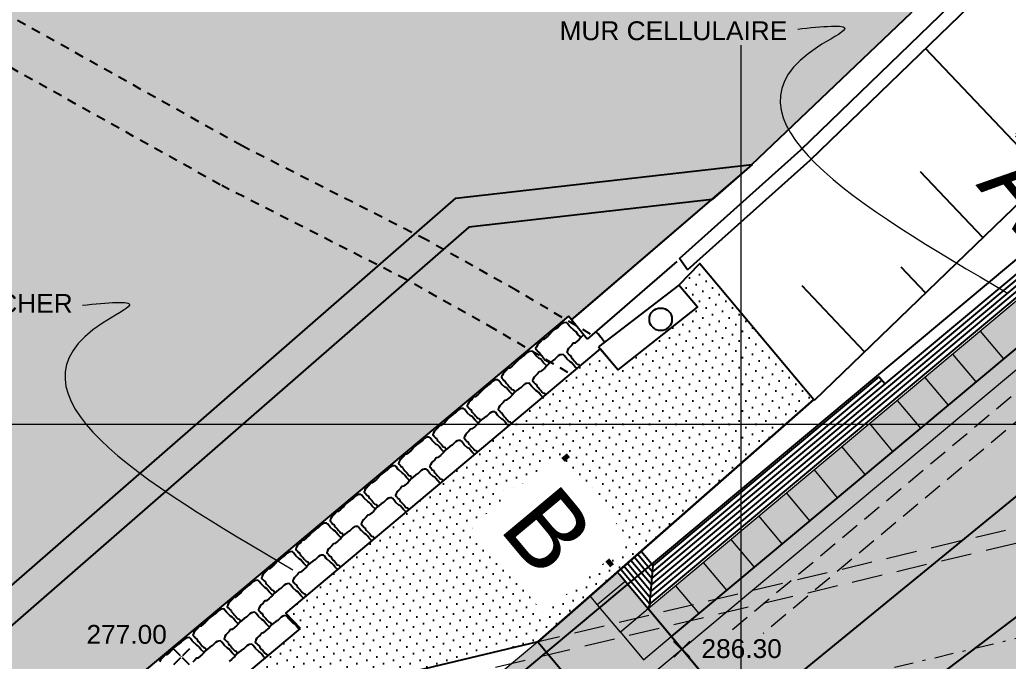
# Model space of a CAD drawing. Extents: x -427 to 62994, y 410 to 109394.
# Drawn here: x -203.82 to -170.97, y 507.96 to 529.27 of the extents above; entities that cross this region are included whole.
import ezdxf
from ezdxf.enums import TextEntityAlignment as Align

# ---------------------------------------------------------------- set-up
doc = ezdxf.new("R2018")
doc.units = 0
doc.header["$MEASUREMENT"] = 0
for name, pattern in [('DOT', [0.55, 0.3, -0.25]), ('NASCOSTA', [9.525, 6.35, -3.175]), ('TRATTEGGIATA', [19.05, 12.7, -6.35]), ('TRATTOPUNTO2', [12.7, 6.35, -3.175, 0, -3.175])]:
    doc.linetypes.add(name, pattern=pattern)
for name, color, linetype in [('Bâti', 7, 'Continuous'), ('colore lago', 131, 'Continuous'), ('coordinate', 2, 'Continuous'), ('curve livello 1 m', 2, 'Continuous'), ('DIME', 6, 'Continuous'), ('Limite fiume', 6, 'Continuous'), ('LIN010CO', 2, 'Continuous'), ('LIN010TR', 2, 'NASCOSTA'), ('LIN018CO', 6, 'Continuous'), ('LIN025CO', 7, 'Continuous'), ('LIN035CO', 1, 'Continuous'), ('pendenze', 2, 'Continuous'), ('scavo 1', 254, 'Continuous'), ('TalusHautBas', 7, 'Continuous'), ('TEXT018', 143, 'Continuous'), ('TEXT035', 1, 'Continuous'), ('TEXT050', 3, 'Continuous')]:
    doc.layers.add(name, color=color, linetype=linetype)
doc.layers.add('Colori bordi', color=5, linetype='Continuous', plot=False)
doc.layers.add('no_plot', color=5, linetype='Continuous', plot=False)
doc.layers.add('LIN070CO', color=4, linetype='Continuous', lineweight=70)
doc.layers.add('LINCOLO-ROSSO-025', color=10, linetype='Continuous', lineweight=25)
doc.styles.add('ARIAL', font='arial.ttf')

# ---------------------------------------------------------------- blocks, each defined once
blk = doc.blocks.new('CIRCLE')
at = {"color": 0}
blk.add_circle((0, 0), 0.375, dxfattribs=at)
at = {"flags": 1}
for tag, p in [('POINTNUMBER', (0, 0)), ('COMMENT', (0, -1.25))]:
    blk.add_attdef(tag, p, '', height=1, dxfattribs=at)
blk = doc.blocks.new('quote')
at = {"layer": 'LIN018CO'}
for p, q in [((0.001, 0.001), (-0.001, -0.001)), ((0.001, -0.001), (-0.001, 0.001))]:
    blk.add_line(p, q, dxfattribs=at)
at = {"layer": 'LIN035CO'}
for p, q in [((-0.013, 0.013), (-0.106, 0.106)), ((0.106, 0.106), (0.013, 0.013)), ((-0.013, -0.013), (-0.106, -0.106)), ((0.106, -0.106), (0.013, -0.013))]:
    blk.add_line(p, q, dxfattribs=at)
at = {"layer": 'TEXT035', "style": 'ARIAL'}
blk.add_attdef('VALORE', text='', height=0.25, dxfattribs=at).set_placement((0, 0.33), align=Align.CENTER)
blk = doc.blocks.new('*U91')
at = {"layer": 'LIN070CO'}
for p, q in [((-3.756, 0), (-3.756, 0.5)), ((1.5, 0.5), (1.5, 0)), ((1.5, 0), (0, 0)), ((-2.256, 0), (-3.756, 0))]:
    blk.add_line(p, q, dxfattribs=at)
at = {"layer": 'TEXT018', "lineweight": 30, "flags": 104}
blk.add_attdef('RIF2', text='', height=0.18, dxfattribs=at).set_placement((1.35, -0.15), align=Align.TOP_RIGHT)
blk.add_attdef('RIF1', text='', height=0.18, dxfattribs=at).set_placement((-3.606, -0.15), align=Align.TOP_LEFT)
at = {"layer": 'TEXT050', "lineweight": 30, "flags": 104}
blk.add_attdef('SEZ1', text='', height=0.4, dxfattribs=at).set_placement((-3.606, 0.15), align=Align.BOTTOM_LEFT)
blk.add_attdef('SEZ2', text='', height=0.4, dxfattribs=at).set_placement((1.35, 0.15), align=Align.BOTTOM_RIGHT)
blk = doc.blocks.new('*U92')
at = {"layer": 'LIN070CO'}
for p, q in [((-4.32, 0), (-4.32, 0.5)), ((1.5, 0.5), (1.5, 0)), ((1.5, 0), (0, 0)), ((-2.82, 0), (-4.32, 0))]:
    blk.add_line(p, q, dxfattribs=at)
at = {"layer": 'TEXT018', "lineweight": 30, "flags": 104}
blk.add_attdef('RIF2', text='', height=0.18, dxfattribs=at).set_placement((1.35, -0.15), align=Align.TOP_RIGHT)
blk.add_attdef('RIF1', text='', height=0.18, dxfattribs=at).set_placement((-4.17, -0.15), align=Align.TOP_LEFT)
at = {"layer": 'TEXT050', "lineweight": 30, "flags": 104}
blk.add_attdef('SEZ1', text='', height=0.4, dxfattribs=at).set_placement((-4.17, 0.15), align=Align.BOTTOM_LEFT)
blk.add_attdef('SEZ2', text='', height=0.4, dxfattribs=at).set_placement((1.35, 0.15), align=Align.BOTTOM_RIGHT)

msp = doc.modelspace()

# ---------------------------------------------------------------- hatches: boundary and pattern name
at = {"layer": 'colore lago', "ltscale": 2.5}
h = msp.add_hatch(color=256, dxfattribs=at)
h.dxf.hatch_style = 1
h.paths.add_polyline_path([(-193.521, 572.436), (-194.485, 571.838), (-202.12, 567.019), (-207.794, 563.422), (-207.53, 561.906), (-209.377, 558.824), (-212.757, 555.614), (-221.485, 555.575), (-232.115, 548.291), (-239.589, 542.496), (-242.36, 540.315), (-242.36, 471.49), (-240.351, 473.518), (-240.577, 475.661), (-238.873, 477.233), (-234.614, 476.971), (-222.22, 485.97), (-210.417, 494.54), (-211.103, 497.421), (-204.7, 505.319), (-201.573, 506.065), (-185.58, 519.426), (-185.48, 519.302), (-185.23, 519.516), (-179.72, 524.241), (-174.191, 529.5), (-164.952, 538.589), (-158.505, 544.848), (-150.867, 552.226), (-143.809, 558.855), (-133.477, 568.064), (-129.43, 571.209), (-127.708, 572.436)])
h.paths.add_polyline_path([(-223.838, 484.795), (-224.926, 484.006), (-223.974, 493.163), (-189.325, 523.343), (-179.485, 524.465), (-180.809, 523.307), (-188.903, 522.385), (-223.02, 492.667)], flags=17)
at = {"layer": 'Limite fiume', "linetype": 'Continuous'}
h = msp.add_hatch(dxfattribs=at)
h.set_pattern_fill('DOTS', color=256, scale=5, angle=-135, style=0)
h.set_pattern_definition([(135, (-108729.86045, 62990.82265), (-0.3314563037, -0.11048543456), [0, -0.3125])])
h.paths.add_polyline_path([(-194.494, 509.047), (-194.982, 509.562), (-184.522, 518.34), (-183.93, 517.645), (-181.295, 519.721), (-181.921, 520.456), (-181.216, 521.179), (-177.427, 516.66), (-185.021, 509.992), (-186.6, 508.606), (-198.384, 505.797)])
at = {"layer": 'LIN010CO'}
h = msp.add_hatch(dxfattribs=at)
h.set_pattern_fill('AR-CONC', color=256, scale=0.15, angle=45, style=0)
h.set_pattern_definition([(95, (-14.8876, 441.31905), (0.827328, 0.6942106), [0.1125, -1.2375]), (40, (-14.8876, 441.319), (-0.944988, 0.650652), [0.09, -0.99]), (145.45144, (-14.8187, 441.3769), (-0.11766, 1.344863), [0.09561, -1.051713]), (91.1842, (-15.0997, 441.5312), (1.30754, 0.956421), [0.16875, -1.85625]), (141.6356, (-14.9908, 441.6109), (-0.04185, 2.024568), [0.143416, -1.57757]), (36.1842, (-15.0997, 441.5312), (-0.04185, 2.024568), [0.135, -1.485]), (66, (-14.94065, 441.5842), (1.0601574, 0.2060737), [0.1125, -1.2375]), (11, (-14.9406, 441.5842), (-0.511063, 1.0272127), [0.09, -0.99]), (116.45144, (-14.8523, 441.6014), (0.5490945, 1.2332864), [0.09561, -1.051713]), (82.5, (-14.8876, 441.31905), (-0.3401898, 0.3659847), [0, -0.978, 0, -1.005, 0, -0.99375]), (52.5, (-14.8876, 441.31905), (-0.1393094, 0.6973642), [0, -0.573, 0, -0.9555, 0, -0.37875]), (12.5, (-15.12414, 441.08252), (0.59012725, 0.54228114), [0, -0.375, 0, -1.17, 0, -1.5525]), (2.5, (-15.2302, 440.97645), (0.512385, 0.7247397), [0, -0.4875, 0, -0.777, 0, -1.1025])])
h.paths.add_polyline_path([(-163.709, 504.625), (-160.435, 505.302), (-158.238, 505.723), (-158.599, 506.807), (-159.086, 508.421), (-159.574, 510.036), (-160.062, 511.65), (-160.549, 513.264), (-161.03, 514.851), (-161.309, 515.588), (-161.592, 516.345), (-161.881, 517.129), (-162.17, 517.91), (-162.46, 518.695), (-162.75, 519.479), (-162.911, 519.766), (-162.98, 519.757), (-187.026, 500.198), (-186.484, 500.224), (-185.739, 500.299), (-184.994, 500.374), (-184.249, 500.448), (-183.504, 500.523), (-182.76, 500.598), (-180.37, 501.065), (-176.138, 501.971), (-172.351, 502.77), (-167.719, 503.772)])
at = {"layer": 'LINCOLO-ROSSO-025'}
h = msp.add_hatch(color=256, dxfattribs=at)
h.dxf.hatch_style = 1
h.paths.add_polyline_path([(-223.838, 484.795), (-224.926, 484.006), (-223.974, 493.163), (-189.325, 523.343), (-179.485, 524.465), (-180.809, 523.307), (-188.903, 522.385), (-223.02, 492.667)])
at = {"layer": 'scavo 1'}
msp.add_hatch(color=256, dxfattribs=at).paths.add_polyline_path([(-162.911, 519.813), (-186.507, 500.536), (-191.835, 496.955), (-195.066, 494.521), (-197.353, 492.349), (-198.801, 491.423), (-199.67, 490.38), (-201.031, 488.73), (-202.652, 486.356), (-205.568, 483.758), (-206.41, 483.321), (-207.62, 482.823), (-208.758, 482.04), (-209.932, 480.937), (-212.388, 478.624), (-213.74, 477.343), (-215.056, 476.382), (-216.942, 474.781), (-219.046, 473.375), (-220.65, 472.251), (-222.169, 470.97), (-223.539, 469.719), (-225.297, 468.558), (-226.071, 468.438), (-227.679, 467.783), (-228.722, 466.86), (-230.241, 465.46), (-231.7, 463.941), (-232.656, 463.16), (-234.346, 465.186), (-229.695, 469.072), (-225.044, 472.958), (-225.813, 473.879), (-197.96, 497.149), (-198.927, 498.307), (-186.6, 508.606), (-185.811, 509.298), (-183.96, 510.924), (-182.937, 509.7), (-167.589, 522.523), (-150.931, 538.458), (-146.194, 532.788), (-161.321, 521.044)])

# ---------------------------------------------------------------- linework, layer by layer
at = {"layer": 'Bâti', "linetype": 'Continuous'}
for p, q in [((-177.868, 524.951), (-169.132, 533.416)), ((-177.548, 524.607), (-168.804, 533.079)), ((-179.72, 524.241), (-174.191, 529.5)), ((-181.901, 521.348), (-177.868, 524.951)), ((-181.627, 520.963), (-177.548, 524.607)), ((-185.48, 519.302), (-179.72, 524.241)), ((-181.985, 521.244), (-184.963, 518.666)), ((-181.627, 520.963), (-181.901, 521.348)), ((-181.921, 520.456), (-184.583, 518.412)), ((-183.93, 517.645), (-181.295, 519.721)), ((-184.963, 518.666), (-185.48, 519.302)), ((-184.583, 518.412), (-183.93, 517.645))]:
    msp.add_line(p, q, dxfattribs=at)
at = {"layer": 'Bâti', "linetype": 'DOT'}
for p, q in [((-196.437, 525.084), (-207.039, 531.011)), ((-197.16, 523.791), (-207.762, 529.718)), ((-190.307, 521.962), (-196.437, 525.084)), ((-190.979, 520.643), (-197.109, 523.765)), ((-187.323, 520.288), (-190.307, 521.962)), ((-188.047, 518.998), (-191.031, 520.672)), ((-184.851, 518.828), (-187.323, 520.288)), ((-185.603, 517.555), (-188.075, 519.015))]:
    msp.add_line(p, q, dxfattribs=at)
at = {"layer": 'Colori bordi', "linetype": 'Continuous', "lineweight": 0, "flags": 128}
msp.add_lwpolyline([(-201.573, 506.065), (-185.58, 519.426), (-185.48, 519.302), (-185.23, 519.516), (-179.72, 524.241), (-174.191, 529.5), (-164.952, 538.589)], dxfattribs=at)
at = {"layer": 'coordinate', "linetype": 'Continuous', "lineweight": 0}
for p, q in [((-179.86, 528.426), (-179.86, 428.936)), ((-44.86, 515.823), (-242.36, 515.823))]:
    msp.add_line(p, q, dxfattribs=at)
at = {"layer": 'curve livello 1 m'}
msp.add_line((-161.64, 516.31), (-182.143, 500.769), dxfattribs=at)
at = {"layer": 'DIME'}
msp.add_line((-162.911, 519.813), (-186.507, 500.536), dxfattribs=at)
at = {"layer": 'Limite fiume', "linetype": 'Continuous'}
for p, q in [((-185.58, 519.426), (-201.573, 506.065)), ((-185.48, 519.302), (-185.58, 519.426))]:
    msp.add_line(p, q, dxfattribs=at)
at = {"layer": 'Limite fiume', "linetype": 'Continuous', "flags": 128}
msp.add_lwpolyline([(-194.494, 509.047), (-194.982, 509.562), (-184.522, 518.34), (-183.93, 517.645), (-181.295, 519.721), (-181.921, 520.456), (-181.216, 521.179), (-177.427, 516.66), (-185.021, 509.992), (-186.6, 508.606), (-198.384, 505.797)], close=True, dxfattribs=at)
at = {"layer": 'LIN010CO', "ltscale": 0.1}
msp.add_line((-179.86, 506.017), (-182.168, 508.779), dxfattribs=at)
at = {"layer": 'LIN010CO', "linetype": 'TRATTOPUNTO2', "lineweight": 0, "ltscale": 0.1, "flags": 128}
msp.add_lwpolyline([(-44.86, 538.71), (-212.819, 498.676)], dxfattribs=at)
at = {"layer": 'LIN010TR', "lineweight": 0, "ltscale": 0.1, "flags": 128}
for points in [[(-150.783, 538.132), (-160.458, 525.446), (-180.282, 508.884)], [(-150.233, 537.623), (-159.916, 524.928), (-179.119, 508.884)]]:
    msp.add_lwpolyline(points, dxfattribs=at)
at = {"layer": 'LIN018CO', "lineweight": 0}
for points in [[(-177.967, 528.967), (-176.408, 528.967), (-177.307, 528.368), (-170.974, 520.181)], [(-201.737, 519.789), (-200.179, 519.789), (-201.078, 519.19), (-194.745, 511.003)]]:
    msp.add_spline(points, degree=3, dxfattribs=at)
at = {"layer": 'LIN025CO', "linetype": 'TRATTEGGIATA', "lineweight": 0, "ltscale": 0.08}
for p, q in [((-47.672, 541.206), (-188.115, 507.73)), ((-162.163, 514.43), (-187.577, 508.373))]:
    msp.add_line(p, q, dxfattribs=at)
at = {"layer": 'LIN025CO'}
msp.add_line((-186.6, 508.606), (-177.427, 516.66), dxfattribs=at)
at = {"layer": 'LIN035CO', "linetype": 'Continuous', "lineweight": 0}
for p, q in [((-162.911, 519.813), (-186.507, 500.536)), ((-182.168, 508.779), (-182.937, 509.7)), ((-204.77, 504.275), (-186.6, 508.606))]:
    msp.add_line(p, q, dxfattribs=at)
at = {"layer": 'LIN035CO', "flags": 128}
msp.add_lwpolyline([(-150.16, 537.535), (-166.788, 521.628), (-182.168, 508.779)], dxfattribs=at)
msp.add_lwpolyline([(-223.838, 484.795), (-224.926, 484.006), (-223.974, 493.163), (-189.325, 523.343), (-179.485, 524.465), (-180.809, 523.307), (-188.903, 522.385), (-223.02, 492.667)], close=True, dxfattribs=at)
at = {"layer": 'LIN035CO', "linetype": 'Continuous', "lineweight": 0, "flags": 128}
for points in [[(-167.589, 522.523), (-182.937, 509.7), (-183.96, 510.924), (-186.6, 508.606), (-198.927, 498.307), (-197.96, 497.149), (-225.813, 473.879)], [(-171.117, 518.012), (-171.886, 518.932)], [(-172.038, 517.242), (-172.807, 518.163)], [(-172.959, 516.473), (-173.728, 517.394)], [(-173.88, 515.703), (-174.649, 516.624)], [(-174.8, 514.934), (-175.57, 515.855)], [(-175.721, 514.165), (-176.491, 515.086)], [(-176.642, 513.395), (-177.412, 514.316)], [(-177.563, 512.626), (-178.333, 513.547)], [(-178.484, 511.857), (-179.253, 512.777)], [(-179.405, 511.087), (-180.174, 512.008)], [(-180.326, 510.318), (-181.095, 511.239)], [(-183.858, 508.931), (-184.627, 509.851), (-183.706, 510.621)], [(-181.247, 509.548), (-182.016, 510.469)], [(-184.627, 509.851), (-184.862, 510.132)], [(-182.937, 509.7), (-183.858, 508.931), (-183.089, 508.01), (-182.168, 508.779)]]:
    msp.add_lwpolyline(points, dxfattribs=at)
at = {"layer": 'no_plot', "lineweight": 0, "ltscale": 0.1}
msp.add_line((-148.816, 535.926), (-234, 464.759), dxfattribs=at)
at = {"layer": 'no_plot', "flags": 128}
for points in [[(-150.323, 538.354), (-237.283, 465.704)], [(-179.817, 505.966), (-183.898, 510.85)], [(-186.6, 508.606), (-184.511, 506.105)]]:
    msp.add_lwpolyline(points, dxfattribs=at)
at = {"layer": 'pendenze', "linetype": 'Continuous'}
for p, q in [((-169.698, 524.078), (-173.719, 528.316)), ((-163.287, 526.638), (-182.848, 510.295)), ((-164.9, 525.095), (-182.867, 510.084)), ((-171.813, 522.039), (-173.887, 524.224)), ((-166.513, 523.552), (-182.886, 509.873)), ((-168.609, 522.387), (-182.829, 510.507)), ((-168.705, 522.502), (-175.075, 517.181)), ((-173.718, 520.202), (-174.527, 521.055)), ((-175.748, 518.245), (-177.822, 520.43)), ((-175.075, 517.181), (-182.81, 510.718)), ((-175.171, 517.296), (-182.791, 510.929)), ((-175.267, 517.411), (-182.772, 511.141)), ((-175.075, 517.181), (-175.267, 517.411)), ((-183.17, 511.617), (-182.772, 511.141)), ((-183.621, 511.221), (-182.848, 510.295)), ((-183.509, 511.32), (-182.829, 510.507)), ((-183.396, 511.419), (-182.81, 510.718)), ((-183.283, 511.518), (-182.791, 510.929)), ((-183.847, 511.023), (-182.886, 509.873)), ((-183.734, 511.122), (-182.867, 510.084)), ((-182.886, 509.873), (-182.772, 511.141)), ((-182.886, 509.873), (-182.937, 509.7))]:
    msp.add_line(p, q, dxfattribs=at)
at = {"layer": 'pendenze', "linetype": 'Continuous', "flags": 128}
for points in [[(-185.17, 518.718), (-185.182, 518.735), (-185.272, 518.823), (-185.333, 518.901), (-185.37, 518.944), (-185.424, 518.974), (-185.532, 519.074), (-185.559, 519.105), (-185.623, 519.187), (-185.655, 519.215), (-185.725, 519.209), (-185.767, 519.201), (-185.821, 519.168), (-185.876, 519.113), (-185.932, 519.057), (-186.009, 519.011), (-186.08, 518.957), (-186.146, 518.898), (-186.219, 518.815), (-186.271, 518.763), (-186.322, 518.718), (-186.412, 518.647), (-186.46, 518.639), (-186.513, 518.573), (-186.581, 518.507), (-186.62, 518.466), (-186.654, 518.409), (-186.654, 518.409), (-186.659, 518.391), (-186.677, 518.347), (-186.657, 518.317), (-186.64, 518.297), (-186.623, 518.277), (-186.592, 518.242), (-186.546, 518.213), (-186.53, 518.171), (-186.507, 518.136), (-186.465, 518.096), (-186.431, 518.057), (-186.393, 518.013), (-186.356, 517.97), (-186.332, 517.943), (-186.277, 517.928), (-186.25, 517.889), (-186.223, 517.858)], [(-185.081, 518.812), (-185.111, 518.786), (-185.183, 518.703), (-185.235, 518.651), (-185.286, 518.606), (-185.376, 518.535), (-185.425, 518.527), (-185.477, 518.461), (-185.545, 518.395), (-185.585, 518.354), (-185.618, 518.297), (-185.618, 518.297), (-185.623, 518.279), (-185.641, 518.236), (-185.621, 518.205), (-185.604, 518.185), (-185.587, 518.165), (-185.556, 518.13), (-185.51, 518.101), (-185.494, 518.059), (-185.471, 518.024), (-185.429, 517.984), (-185.395, 517.945), (-185.357, 517.901), (-185.32, 517.858), (-185.296, 517.831), (-185.241, 517.816), (-185.214, 517.777), (-185.206, 517.767)], [(-184.676, 518.914), (-184.668, 518.905), (-184.651, 518.885), (-184.62, 518.85), (-184.574, 518.821), (-184.558, 518.779), (-184.535, 518.744), (-184.493, 518.704), (-184.459, 518.665), (-184.422, 518.622), (-184.384, 518.578), (-184.377, 518.57)], [(-186.309, 517.767), (-186.321, 517.783), (-186.411, 517.871), (-186.472, 517.949), (-186.51, 517.993), (-186.563, 518.022), (-186.671, 518.122), (-186.698, 518.154), (-186.762, 518.236), (-186.794, 518.264), (-186.864, 518.258), (-186.906, 518.249), (-186.96, 518.216), (-187.015, 518.161), (-187.071, 518.106), (-187.148, 518.059), (-187.219, 518.005), (-187.285, 517.947), (-187.358, 517.863), (-187.41, 517.811), (-187.461, 517.767), (-187.551, 517.695), (-187.599, 517.688), (-187.652, 517.621), (-187.72, 517.556), (-187.759, 517.514), (-187.793, 517.457), (-187.793, 517.457), (-187.798, 517.439), (-187.816, 517.396), (-187.796, 517.365), (-187.779, 517.345), (-187.762, 517.326), (-187.731, 517.29), (-187.685, 517.261), (-187.669, 517.219), (-187.646, 517.184), (-187.604, 517.144), (-187.57, 517.105), (-187.532, 517.062), (-187.495, 517.019), (-187.471, 516.991), (-187.416, 516.976), (-187.389, 516.937), (-187.362, 516.906)], [(-185.301, 517.687), (-185.375, 517.759), (-185.436, 517.837), (-185.474, 517.881), (-185.527, 517.91), (-185.635, 518.01), (-185.662, 518.042), (-185.727, 518.124), (-185.758, 518.152), (-185.829, 518.146), (-185.87, 518.137), (-185.924, 518.104), (-185.98, 518.049), (-186.035, 517.994), (-186.112, 517.947), (-186.183, 517.893), (-186.25, 517.835), (-186.322, 517.751), (-186.374, 517.699), (-186.425, 517.655), (-186.515, 517.583), (-186.564, 517.576), (-186.616, 517.509), (-186.684, 517.444), (-186.724, 517.402), (-186.757, 517.345), (-186.757, 517.345), (-186.762, 517.327), (-186.78, 517.284), (-186.76, 517.253), (-186.743, 517.233), (-186.726, 517.214), (-186.695, 517.178), (-186.649, 517.149), (-186.633, 517.107), (-186.61, 517.072), (-186.568, 517.033), (-186.534, 516.993), (-186.496, 516.95), (-186.459, 516.907), (-186.435, 516.879), (-186.38, 516.864), (-186.354, 516.825), (-186.342, 516.813)], [(-187.448, 516.815), (-187.46, 516.832), (-187.55, 516.919), (-187.611, 516.998), (-187.649, 517.041), (-187.702, 517.071), (-187.81, 517.171), (-187.837, 517.202), (-187.901, 517.284), (-187.933, 517.312), (-188.003, 517.306), (-188.045, 517.298), (-188.099, 517.265), (-188.154, 517.209), (-188.21, 517.154), (-188.287, 517.108), (-188.358, 517.053), (-188.425, 516.995), (-188.497, 516.912), (-188.549, 516.86), (-188.6, 516.815), (-188.69, 516.744), (-188.738, 516.736), (-188.791, 516.67), (-188.859, 516.604), (-188.898, 516.562), (-188.932, 516.506), (-188.932, 516.506), (-188.937, 516.487), (-188.955, 516.444), (-188.935, 516.413), (-188.918, 516.394), (-188.901, 516.374), (-188.87, 516.339), (-188.824, 516.309), (-188.808, 516.268), (-188.785, 516.233), (-188.743, 516.193), (-188.709, 516.154), (-188.671, 516.11), (-188.634, 516.067), (-188.61, 516.039), (-188.555, 516.024), (-188.528, 515.986), (-188.501, 515.955)], [(-186.437, 516.733), (-186.514, 516.808), (-186.575, 516.886), (-186.613, 516.929), (-186.666, 516.959), (-186.774, 517.059), (-186.801, 517.09), (-186.866, 517.172), (-186.897, 517.2), (-186.968, 517.194), (-187.009, 517.186), (-187.063, 517.153), (-187.119, 517.097), (-187.174, 517.042), (-187.251, 516.996), (-187.322, 516.941), (-187.389, 516.883), (-187.461, 516.8), (-187.513, 516.748), (-187.564, 516.703), (-187.654, 516.632), (-187.703, 516.624), (-187.755, 516.558), (-187.823, 516.492), (-187.863, 516.45), (-187.896, 516.394), (-187.896, 516.394), (-187.901, 516.375), (-187.919, 516.332), (-187.899, 516.301), (-187.882, 516.282), (-187.865, 516.262), (-187.834, 516.227), (-187.788, 516.197), (-187.772, 516.156), (-187.749, 516.121), (-187.707, 516.081), (-187.673, 516.042), (-187.635, 515.998), (-187.598, 515.955), (-187.574, 515.927), (-187.519, 515.913), (-187.493, 515.874), (-187.479, 515.859)], [(-188.587, 515.863), (-188.599, 515.88), (-188.689, 515.968), (-188.75, 516.046), (-188.788, 516.089), (-188.841, 516.119), (-188.949, 516.219), (-188.976, 516.25), (-189.04, 516.333), (-189.072, 516.361), (-189.142, 516.354), (-189.184, 516.346), (-189.238, 516.313), (-189.293, 516.258), (-189.349, 516.202), (-189.426, 516.156), (-189.497, 516.102), (-189.564, 516.044), (-189.636, 515.96), (-189.688, 515.908), (-189.739, 515.864), (-189.829, 515.792), (-189.877, 515.784), (-189.93, 515.718), (-189.998, 515.652), (-190.038, 515.611), (-190.071, 515.554), (-190.071, 515.554), (-190.076, 515.536), (-190.094, 515.493), (-190.074, 515.462), (-190.057, 515.442), (-190.04, 515.422), (-190.009, 515.387), (-189.963, 515.358), (-189.947, 515.316), (-189.924, 515.281), (-189.882, 515.241), (-189.848, 515.202), (-189.81, 515.159), (-189.773, 515.115), (-189.749, 515.088), (-189.694, 515.073), (-189.667, 515.034), (-189.64, 515.003)], [(-187.574, 515.779), (-187.653, 515.856), (-187.714, 515.934), (-187.752, 515.977), (-187.805, 516.007), (-187.913, 516.107), (-187.94, 516.138), (-188.005, 516.221), (-188.036, 516.249), (-188.107, 516.243), (-188.148, 516.234), (-188.202, 516.201), (-188.258, 516.146), (-188.313, 516.091), (-188.39, 516.044), (-188.461, 515.99), (-188.528, 515.932), (-188.6, 515.848), (-188.652, 515.796), (-188.703, 515.752), (-188.793, 515.68), (-188.842, 515.673), (-188.894, 515.606), (-188.962, 515.54), (-189.002, 515.499), (-189.035, 515.442), (-189.035, 515.442), (-189.04, 515.424), (-189.058, 515.381), (-189.038, 515.35), (-189.021, 515.33), (-189.004, 515.31), (-188.973, 515.275), (-188.927, 515.246), (-188.911, 515.204), (-188.888, 515.169), (-188.846, 515.129), (-188.812, 515.09), (-188.774, 515.047), (-188.737, 515.003), (-188.713, 514.976), (-188.658, 514.961), (-188.632, 514.922), (-188.616, 514.904)], [(-189.726, 514.912), (-189.738, 514.929), (-189.828, 515.016), (-189.889, 515.094), (-189.927, 515.138), (-189.98, 515.167), (-190.088, 515.267), (-190.115, 515.299), (-190.179, 515.381), (-190.211, 515.409), (-190.281, 515.403), (-190.323, 515.395), (-190.377, 515.361), (-190.432, 515.306), (-190.488, 515.251), (-190.565, 515.204), (-190.636, 515.15), (-190.703, 515.092), (-190.775, 515.008), (-190.827, 514.956), (-190.878, 514.912), (-190.968, 514.841), (-191.016, 514.833), (-191.069, 514.766), (-191.137, 514.701), (-191.177, 514.659), (-191.21, 514.602), (-191.21, 514.602), (-191.215, 514.584), (-191.233, 514.541), (-191.213, 514.51), (-191.196, 514.49), (-191.179, 514.471), (-191.148, 514.435), (-191.102, 514.406), (-191.086, 514.364), (-191.063, 514.33), (-191.021, 514.29), (-190.987, 514.25), (-190.949, 514.207), (-190.912, 514.164), (-190.888, 514.136), (-190.833, 514.121), (-190.806, 514.082), (-190.779, 514.051)], [(-188.711, 514.825), (-188.792, 514.904), (-188.853, 514.983), (-188.891, 515.026), (-188.944, 515.055), (-189.052, 515.155), (-189.079, 515.187), (-189.144, 515.269), (-189.175, 515.297), (-189.246, 515.291), (-189.287, 515.283), (-189.341, 515.249), (-189.397, 515.194), (-189.452, 515.139), (-189.529, 515.093), (-189.6, 515.038), (-189.667, 514.98), (-189.739, 514.896), (-189.791, 514.845), (-189.842, 514.8), (-189.932, 514.729), (-189.981, 514.721), (-190.033, 514.654), (-190.101, 514.589), (-190.141, 514.547), (-190.174, 514.49), (-190.174, 514.49), (-190.179, 514.472), (-190.197, 514.429), (-190.177, 514.398), (-190.16, 514.378), (-190.143, 514.359), (-190.112, 514.323), (-190.066, 514.294), (-190.05, 514.253), (-190.027, 514.218), (-189.985, 514.178), (-189.951, 514.138), (-189.913, 514.095), (-189.876, 514.052), (-189.852, 514.024), (-189.797, 514.009), (-189.771, 513.971), (-189.753, 513.95)], [(-190.865, 513.96), (-190.877, 513.977), (-190.967, 514.065), (-191.028, 514.143), (-191.066, 514.186), (-191.119, 514.216), (-191.227, 514.316), (-191.254, 514.347), (-191.318, 514.429), (-191.35, 514.457), (-191.42, 514.451), (-191.462, 514.443), (-191.516, 514.41), (-191.571, 514.355), (-191.627, 514.299), (-191.704, 514.253), (-191.775, 514.199), (-191.842, 514.14), (-191.914, 514.057), (-191.966, 514.005), (-192.017, 513.96), (-192.107, 513.889), (-192.156, 513.881), (-192.208, 513.815), (-192.276, 513.749), (-192.316, 513.708), (-192.349, 513.651), (-192.349, 513.651), (-192.354, 513.633), (-192.372, 513.589), (-192.352, 513.559), (-192.335, 513.539), (-192.318, 513.519), (-192.287, 513.484), (-192.241, 513.455), (-192.225, 513.413), (-192.202, 513.378), (-192.16, 513.338), (-192.126, 513.299), (-192.088, 513.255), (-192.051, 513.212), (-192.027, 513.185), (-191.972, 513.17), (-191.945, 513.131), (-191.918, 513.1)], [(-189.847, 513.871), (-189.931, 513.953), (-189.992, 514.031), (-190.03, 514.074), (-190.083, 514.104), (-190.191, 514.204), (-190.218, 514.235), (-190.283, 514.317), (-190.314, 514.345), (-190.385, 514.339), (-190.426, 514.331), (-190.48, 514.298), (-190.536, 514.243), (-190.591, 514.187), (-190.668, 514.141), (-190.739, 514.087), (-190.806, 514.028), (-190.878, 513.945), (-190.93, 513.893), (-190.981, 513.848), (-191.071, 513.777), (-191.12, 513.769), (-191.172, 513.703), (-191.24, 513.637), (-191.28, 513.596), (-191.313, 513.539), (-191.313, 513.539), (-191.318, 513.521), (-191.336, 513.478), (-191.316, 513.447), (-191.299, 513.427), (-191.282, 513.407), (-191.251, 513.372), (-191.205, 513.343), (-191.189, 513.301), (-191.166, 513.266), (-191.124, 513.226), (-191.09, 513.187), (-191.052, 513.143), (-191.015, 513.1), (-190.991, 513.073), (-190.936, 513.058), (-190.91, 513.019), (-190.89, 512.996)], [(-192.004, 513.009), (-192.016, 513.025), (-192.106, 513.113), (-192.167, 513.191), (-192.205, 513.235), (-192.258, 513.264), (-192.366, 513.364), (-192.393, 513.396), (-192.458, 513.478), (-192.489, 513.506), (-192.56, 513.5), (-192.601, 513.491), (-192.655, 513.458), (-192.71, 513.403), (-192.766, 513.348), (-192.843, 513.301), (-192.914, 513.247), (-192.981, 513.189), (-193.053, 513.105), (-193.105, 513.053), (-193.156, 513.009), (-193.246, 512.937), (-193.295, 512.93), (-193.347, 512.863), (-193.415, 512.798), (-193.455, 512.756), (-193.488, 512.699), (-193.488, 512.699), (-193.493, 512.681), (-193.511, 512.638), (-193.491, 512.607), (-193.474, 512.587), (-193.457, 512.568), (-193.426, 512.532), (-193.38, 512.503), (-193.364, 512.461), (-193.341, 512.426), (-193.299, 512.386), (-193.265, 512.347), (-193.227, 512.304), (-193.19, 512.261), (-193.166, 512.233), (-193.111, 512.218), (-193.084, 512.179), (-193.057, 512.148)], [(-190.984, 512.917), (-191.07, 513.001), (-191.131, 513.079), (-191.169, 513.123), (-191.222, 513.152), (-191.33, 513.252), (-191.357, 513.284), (-191.422, 513.366), (-191.453, 513.394), (-191.524, 513.388), (-191.565, 513.379), (-191.619, 513.346), (-191.675, 513.291), (-191.73, 513.236), (-191.807, 513.189), (-191.878, 513.135), (-191.945, 513.077), (-192.017, 512.993), (-192.069, 512.941), (-192.12, 512.897), (-192.21, 512.825), (-192.259, 512.818), (-192.311, 512.751), (-192.379, 512.686), (-192.419, 512.644), (-192.452, 512.587), (-192.452, 512.587), (-192.457, 512.569), (-192.475, 512.526), (-192.455, 512.495), (-192.438, 512.475), (-192.421, 512.456), (-192.39, 512.42), (-192.344, 512.391), (-192.328, 512.349), (-192.305, 512.314), (-192.263, 512.275), (-192.229, 512.235), (-192.191, 512.192), (-192.154, 512.149), (-192.13, 512.121), (-192.075, 512.106), (-192.049, 512.067), (-192.027, 512.042)], [(-193.143, 512.057), (-193.155, 512.074), (-193.245, 512.161), (-193.306, 512.24), (-193.344, 512.283), (-193.397, 512.313), (-193.505, 512.413), (-193.532, 512.444), (-193.597, 512.526), (-193.628, 512.554), (-193.699, 512.548), (-193.74, 512.54), (-193.794, 512.507), (-193.849, 512.451), (-193.905, 512.396), (-193.982, 512.35), (-194.053, 512.295), (-194.12, 512.237), (-194.192, 512.154), (-194.244, 512.102), (-194.295, 512.057), (-194.385, 511.986), (-194.434, 511.978), (-194.486, 511.912), (-194.554, 511.846), (-194.594, 511.804), (-194.627, 511.748), (-194.627, 511.748), (-194.632, 511.729), (-194.65, 511.686), (-194.63, 511.655), (-194.613, 511.636), (-194.596, 511.616), (-194.565, 511.581), (-194.519, 511.551), (-194.503, 511.51), (-194.48, 511.475), (-194.438, 511.435), (-194.404, 511.396), (-194.366, 511.352), (-194.329, 511.309), (-194.305, 511.281), (-194.25, 511.266), (-194.224, 511.228), (-194.196, 511.197)], [(-192.121, 511.963), (-192.209, 512.05), (-192.27, 512.128), (-192.308, 512.171), (-192.361, 512.201), (-192.469, 512.301), (-192.496, 512.332), (-192.561, 512.414), (-192.592, 512.442), (-192.663, 512.436), (-192.704, 512.428), (-192.758, 512.395), (-192.814, 512.339), (-192.869, 512.284), (-192.946, 512.238), (-193.017, 512.183), (-193.084, 512.125), (-193.156, 512.042), (-193.208, 511.99), (-193.259, 511.945), (-193.349, 511.874), (-193.398, 511.866), (-193.45, 511.8), (-193.518, 511.734), (-193.558, 511.692), (-193.591, 511.636), (-193.591, 511.636), (-193.596, 511.617), (-193.614, 511.574), (-193.594, 511.543), (-193.577, 511.524), (-193.56, 511.504), (-193.529, 511.469), (-193.483, 511.439), (-193.467, 511.398), (-193.444, 511.363), (-193.402, 511.323), (-193.368, 511.284), (-193.331, 511.24), (-193.293, 511.197), (-193.269, 511.169), (-193.214, 511.155), (-193.188, 511.116), (-193.164, 511.088)], [(-194.282, 511.105), (-194.294, 511.122), (-194.384, 511.21), (-194.445, 511.288), (-194.483, 511.331), (-194.536, 511.361), (-194.644, 511.461), (-194.671, 511.492), (-194.736, 511.575), (-194.767, 511.603), (-194.838, 511.596), (-194.879, 511.588), (-194.933, 511.555), (-194.989, 511.5), (-195.044, 511.444), (-195.121, 511.398), (-195.192, 511.344), (-195.259, 511.286), (-195.331, 511.202), (-195.383, 511.15), (-195.434, 511.106), (-195.524, 511.034), (-195.573, 511.026), (-195.625, 510.96), (-195.693, 510.894), (-195.733, 510.853), (-195.766, 510.796), (-195.766, 510.796), (-195.771, 510.778), (-195.789, 510.735), (-195.769, 510.704), (-195.752, 510.684), (-195.735, 510.664), (-195.704, 510.629), (-195.658, 510.6), (-195.642, 510.558), (-195.619, 510.523), (-195.577, 510.483), (-195.543, 510.444), (-195.505, 510.401), (-195.468, 510.357), (-195.444, 510.33), (-195.389, 510.315), (-195.363, 510.276), (-195.335, 510.245)], [(-193.257, 511.009), (-193.258, 511.01), (-193.348, 511.098), (-193.409, 511.176), (-193.447, 511.219), (-193.5, 511.249), (-193.608, 511.349), (-193.635, 511.38), (-193.7, 511.463), (-193.731, 511.491), (-193.802, 511.485), (-193.843, 511.476), (-193.897, 511.443), (-193.953, 511.388), (-194.008, 511.333), (-194.085, 511.286), (-194.156, 511.232), (-194.223, 511.174), (-194.295, 511.09), (-194.347, 511.038), (-194.398, 510.994), (-194.488, 510.922), (-194.537, 510.915), (-194.589, 510.848), (-194.657, 510.782), (-194.697, 510.741), (-194.73, 510.684), (-194.73, 510.684), (-194.735, 510.666), (-194.753, 510.623), (-194.733, 510.592), (-194.716, 510.572), (-194.699, 510.552), (-194.668, 510.517), (-194.622, 510.488), (-194.606, 510.446), (-194.583, 510.411), (-194.541, 510.371), (-194.507, 510.332), (-194.47, 510.289), (-194.432, 510.245), (-194.408, 510.218), (-194.354, 510.203), (-194.327, 510.164), (-194.3, 510.134)], [(-195.421, 510.154), (-195.433, 510.171), (-195.523, 510.258), (-195.584, 510.336), (-195.622, 510.38), (-195.675, 510.409), (-195.783, 510.509), (-195.81, 510.541), (-195.875, 510.623), (-195.906, 510.651), (-195.977, 510.645), (-196.018, 510.637), (-196.072, 510.603), (-196.128, 510.548), (-196.183, 510.493), (-196.26, 510.446), (-196.331, 510.392), (-196.398, 510.334), (-196.47, 510.25), (-196.522, 510.198), (-196.573, 510.154), (-196.663, 510.083), (-196.712, 510.075), (-196.764, 510.008), (-196.832, 509.943), (-196.872, 509.901), (-196.905, 509.844), (-196.905, 509.844), (-196.91, 509.826), (-196.928, 509.783), (-196.908, 509.752), (-196.891, 509.732), (-196.874, 509.713), (-196.843, 509.677), (-196.797, 509.648), (-196.781, 509.606), (-196.758, 509.572), (-196.716, 509.532), (-196.682, 509.492), (-196.644, 509.449), (-196.607, 509.406), (-196.583, 509.378), (-196.528, 509.363), (-196.502, 509.324), (-196.474, 509.293)], [(-194.394, 510.055), (-194.397, 510.059), (-194.487, 510.146), (-194.548, 510.225), (-194.586, 510.268), (-194.639, 510.297), (-194.747, 510.397), (-194.774, 510.429), (-194.839, 510.511), (-194.87, 510.539), (-194.941, 510.533), (-194.982, 510.525), (-195.036, 510.491), (-195.092, 510.436), (-195.147, 510.381), (-195.224, 510.335), (-195.295, 510.28), (-195.362, 510.222), (-195.434, 510.138), (-195.486, 510.087), (-195.537, 510.042), (-195.627, 509.971), (-195.676, 509.963), (-195.728, 509.896), (-195.796, 509.831), (-195.836, 509.789), (-195.869, 509.732), (-195.869, 509.732), (-195.874, 509.714), (-195.892, 509.671), (-195.872, 509.64), (-195.855, 509.62), (-195.838, 509.601), (-195.807, 509.565), (-195.761, 509.536), (-195.745, 509.495), (-195.722, 509.46), (-195.68, 509.42), (-195.646, 509.38), (-195.609, 509.337), (-195.571, 509.294), (-195.547, 509.266), (-195.493, 509.251), (-195.466, 509.213), (-195.439, 509.181)], [(-196.56, 509.202), (-196.572, 509.219), (-196.662, 509.307), (-196.723, 509.385), (-196.761, 509.428), (-196.814, 509.458), (-196.922, 509.558), (-196.949, 509.589), (-197.014, 509.671), (-197.045, 509.699), (-197.116, 509.693), (-197.157, 509.685), (-197.211, 509.652), (-197.267, 509.597), (-197.322, 509.541), (-197.399, 509.495), (-197.47, 509.441), (-197.537, 509.382), (-197.609, 509.299), (-197.661, 509.247), (-197.712, 509.202), (-197.802, 509.131), (-197.851, 509.123), (-197.903, 509.057), (-197.971, 508.991), (-198.011, 508.95), (-198.044, 508.893), (-198.044, 508.893), (-198.049, 508.875), (-198.067, 508.831), (-198.047, 508.801), (-198.03, 508.781), (-198.013, 508.761), (-197.982, 508.726), (-197.936, 508.697), (-197.92, 508.655), (-197.897, 508.62), (-197.855, 508.58), (-197.821, 508.541), (-197.783, 508.497), (-197.746, 508.454), (-197.722, 508.427), (-197.667, 508.412), (-197.641, 508.373), (-197.614, 508.342)], [(-195.524, 509.09), (-195.536, 509.107), (-195.626, 509.195), (-195.687, 509.273), (-195.725, 509.316), (-195.778, 509.346), (-195.886, 509.446), (-195.913, 509.477), (-195.978, 509.559), (-196.009, 509.587), (-196.08, 509.581), (-196.121, 509.573), (-196.175, 509.54), (-196.231, 509.485), (-196.286, 509.429), (-196.364, 509.383), (-196.434, 509.329), (-196.501, 509.27), (-196.573, 509.187), (-196.625, 509.135), (-196.676, 509.09), (-196.766, 509.019), (-196.815, 509.011), (-196.867, 508.945), (-196.935, 508.879), (-196.975, 508.838), (-197.008, 508.781), (-197.008, 508.781), (-197.013, 508.763), (-197.031, 508.72), (-197.011, 508.689), (-196.994, 508.669), (-196.977, 508.649), (-196.946, 508.614), (-196.9, 508.585), (-196.884, 508.543), (-196.861, 508.508), (-196.819, 508.468), (-196.785, 508.429), (-196.748, 508.385), (-196.71, 508.342), (-196.686, 508.315), (-196.632, 508.3), (-196.605, 508.261), (-196.578, 508.23)], [(-194.526, 509.02), (-194.59, 509.083), (-194.651, 509.161), (-194.689, 509.204), (-194.742, 509.234), (-194.85, 509.334), (-194.877, 509.365), (-194.942, 509.447), (-194.973, 509.476), (-195.044, 509.469), (-195.085, 509.461), (-195.139, 509.428), (-195.195, 509.373), (-195.25, 509.317), (-195.328, 509.271), (-195.398, 509.217), (-195.465, 509.159), (-195.537, 509.075), (-195.589, 509.023), (-195.64, 508.978), (-195.73, 508.907), (-195.779, 508.899), (-195.832, 508.833), (-195.899, 508.767), (-195.939, 508.726), (-195.972, 508.669), (-195.972, 508.669), (-195.977, 508.651), (-195.995, 508.608), (-195.975, 508.577), (-195.958, 508.557), (-195.941, 508.537), (-195.91, 508.502), (-195.864, 508.473), (-195.849, 508.431), (-195.825, 508.396), (-195.784, 508.356), (-195.749, 508.317), (-195.712, 508.274), (-195.674, 508.23), (-195.65, 508.203), (-195.596, 508.188), (-195.569, 508.149), (-195.569, 508.149)], [(-197.699, 508.251), (-197.711, 508.267), (-197.801, 508.355), (-197.862, 508.433), (-197.9, 508.477), (-197.953, 508.506), (-198.061, 508.606), (-198.088, 508.638), (-198.153, 508.72), (-198.184, 508.748), (-198.255, 508.742), (-198.296, 508.733), (-198.35, 508.7), (-198.406, 508.645), (-198.461, 508.59), (-198.538, 508.543), (-198.609, 508.489), (-198.676, 508.431), (-198.748, 508.347), (-198.8, 508.295), (-198.851, 508.251), (-198.941, 508.179), (-198.99, 508.172), (-199.042, 508.105), (-199.11, 508.04), (-199.15, 507.998), (-199.183, 507.941)], [(-196.663, 508.139), (-196.675, 508.156), (-196.765, 508.243), (-196.826, 508.321), (-196.864, 508.365), (-196.917, 508.394), (-197.025, 508.494), (-197.052, 508.526), (-197.117, 508.608), (-197.148, 508.636), (-197.219, 508.63), (-197.26, 508.621), (-197.314, 508.588), (-197.37, 508.533), (-197.425, 508.478), (-197.503, 508.431), (-197.573, 508.377), (-197.64, 508.319), (-197.712, 508.235), (-197.764, 508.183), (-197.815, 508.139), (-197.905, 508.067), (-197.954, 508.06), (-198.006, 507.993), (-198.074, 507.928)], [(-195.665, 508.068), (-195.729, 508.131), (-195.79, 508.209), (-195.828, 508.253), (-195.881, 508.282), (-195.989, 508.382), (-196.016, 508.414), (-196.081, 508.496), (-196.112, 508.524), (-196.183, 508.518), (-196.224, 508.51), (-196.278, 508.476), (-196.334, 508.421), (-196.389, 508.366), (-196.467, 508.319), (-196.537, 508.265), (-196.604, 508.207), (-196.676, 508.123), (-196.728, 508.071), (-196.779, 508.027), (-196.869, 507.956)]]:
    msp.add_lwpolyline(points, dxfattribs=at)
at = {"layer": 'TalusHautBas', "linetype": 'Continuous'}
msp.add_line((-177.411, 516.641), (-166.785, 526.887), dxfattribs=at)

# ---------------------------------------------------------------- block references
ref = msp.add_blockref('*U91', (-164.657, 518.233), dxfattribs=dict(xscale=2.5, yscale=2.5, zscale=2.5, rotation=309.8772496989023))
lines = msp.add_mtext('A', dxfattribs={"layer": 'TEXT050', "insert": (-170.15, 525.392), "char_height": 2.5, "attachment_point": 1, "rotation": 309.8772})
ref.add_attrib('SEZ1', '', (-170.15, 525.392), dxfattribs={"flags": 6}).embed_mtext(lines)
lines = msp.add_mtext('A', dxfattribs={"layer": 'TEXT050', "insert": (-162.206, 515.883), "char_height": 2.5, "attachment_point": 1, "rotation": 309.8772, "bg_fill": 3, "box_fill_scale": 1.25, "bg_fill_color": 256, "bg_fill_transparency": 0})
ref.add_attrib('SEZ2', '', (-162.206, 515.883), dxfattribs={"flags": 6}).embed_mtext(lines)
ref = msp.add_blockref('*U92', (-179.615, 505.724), dxfattribs=dict(xscale=2.5, yscale=2.5, zscale=2.5, rotation=309.8772496989023))
lines = msp.add_mtext('B', dxfattribs={"layer": 'TEXT050', "insert": (-186.011, 513.965), "char_height": 2.5, "attachment_point": 1, "rotation": 309.8772, "bg_fill": 3, "box_fill_scale": 1.25, "bg_fill_color": 256, "bg_fill_transparency": 0})
ref.add_attrib('SEZ1', '', (-186.011, 513.965), dxfattribs={"flags": 6}).embed_mtext(lines)
lines = msp.add_mtext('B', dxfattribs={"layer": 'TEXT050', "insert": (-177.164, 503.374), "char_height": 2.5, "attachment_point": 1, "rotation": 309.8772, "bg_fill": 3, "box_fill_scale": 1.25, "bg_fill_color": 256, "bg_fill_transparency": 0})
ref.add_attrib('SEZ2', '', (-177.164, 503.374), dxfattribs={"flags": 6}).embed_mtext(lines)
ref = msp.add_blockref('quote', (-198.447, 508.111), dxfattribs=dict(xscale=2.5, yscale=2.5, zscale=2.5))
ref.add_attrib('VALORE', '277.00', dxfattribs={"layer": 'TEXT035', "height": 0.625, "style": 'ARIAL'}).set_placement((-200.27, 508.541), align=Align.CENTER)
ref = msp.add_blockref('quote', (-181.815, 508.357), dxfattribs=dict(xscale=2.5, yscale=2.5, zscale=2.5))
ref.add_attrib('VALORE', '286.30', dxfattribs={"layer": 'TEXT035', "height": 0.625, "style": 'ARIAL'}).set_placement((-179.83, 508.068), align=Align.CENTER)
at = {"layer": 'Bâti', "linetype": 'Continuous', "rotation": 269.9999999999981}
msp.add_blockref('CIRCLE', (-182.521, 519.323), dxfattribs=at)

# ---------------------------------------------------------------- texts
at = {"layer": 'coordinate', "color": 1, "style": 'ARIAL'}
msp.add_text('MUR CELLULAIRE', height=0.625, dxfattribs=at).set_placement((-178.314, 528.598), align=Align.RIGHT)
msp.add_text('EN GABIONS OU BLOCS ROCHER', height=0.625, dxfattribs=at).set_placement((-216.278, 519.538))

doc.saveas('drawing.dxf')
